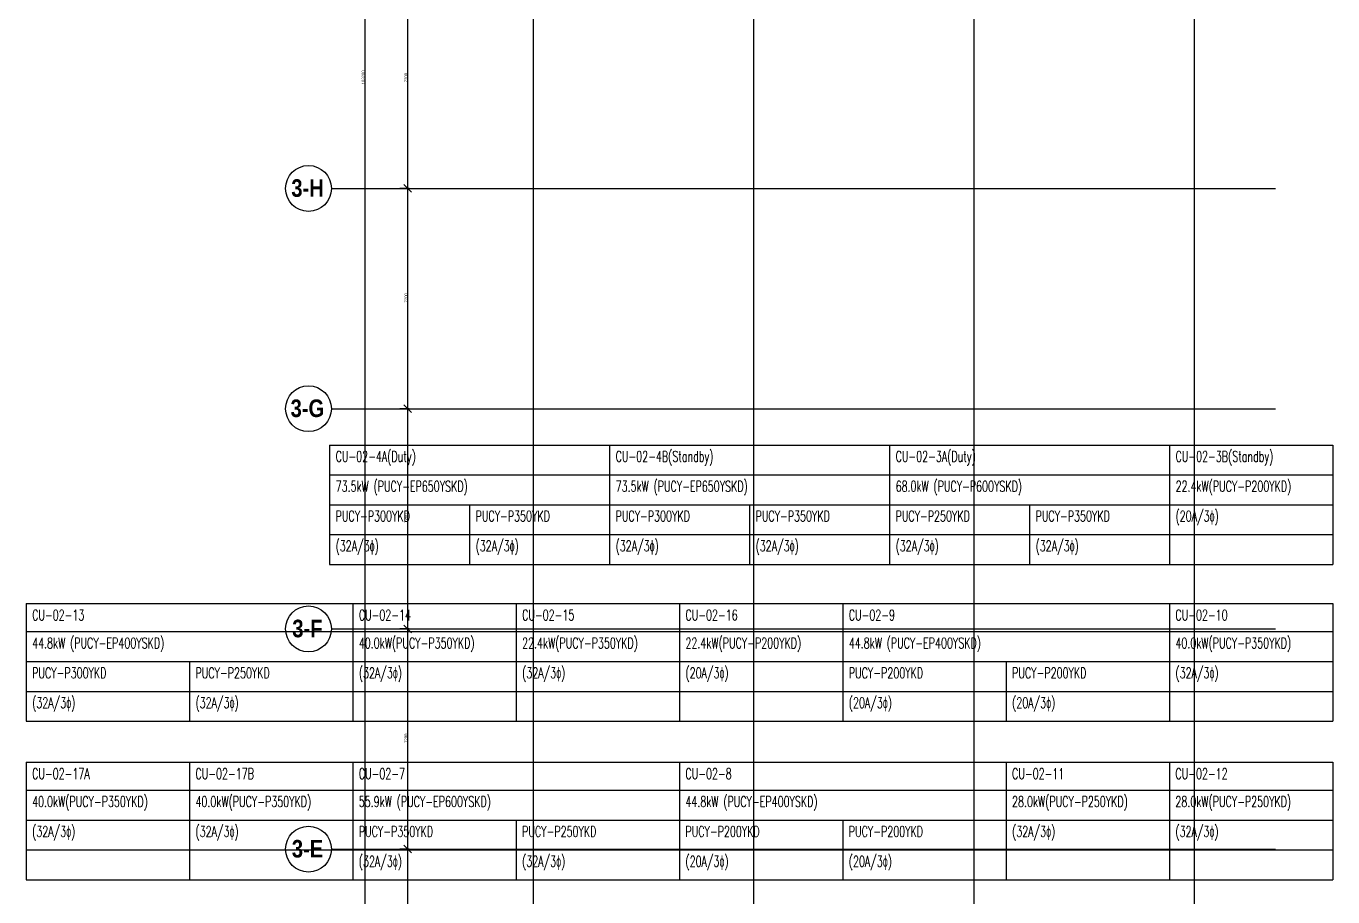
# Model space of a CAD drawing. Header units: millimetres. Extents: x -145636 to 131102, y -135903 to -7470.
# Drawn here: x 3844 to 46555, y -94358 to -65890 of the extents above; entities that cross this region are included whole.
import ezdxf

# ---------------------------------------------------------------- set-up
doc = ezdxf.new("R2010")
doc.units = ezdxf.units.MM
doc.layers.add('M_ACMV_ANNOTATION', color=7, linetype='Continuous', lineweight=25)
doc.layers.add('M_ARCHI', color=8, linetype='Continuous')
doc.styles.add('Arial Narrow', font='ARIALN.TTF', dxfattribs={"height": 100})
doc.styles.add('Arial Narrow_B', font='ARIALNB.TTF', dxfattribs={"height": 150})
doc.styles.add('SIMPLEX', font='simplex.shx', dxfattribs={"width": 0.65})

# ---------------------------------------------------------------- blocks, each defined once
blk = doc.blocks.new('*T5')
at = {"layer": 'M_ACMV_ANNOTATION', "color": 0, "linetype": 'ByBlock', "lineweight": -2, "transparency": 16777216}
for p, q in [((0, 0), (42706, 0)), ((0, 0), (0, -3842)), ((10677, 0), (10677, -3842)), ((16015, 0), (16015, -3842)), ((21353, 0), (21353, -3842)), ((26691, 0), (26691, -3842)), ((37368, 0), (37368, -3842)), ((42706, 0), (42706, -3842)), ((0, -915), (42706, -915)), ((0, -1891), (42706, -1891)), ((5338, -1891), (5338, -3842)), ((32030, -1891), (32030, -3842)), ((0, -2867), (42706, -2867)), ((0, -3842), (42706, -3842))]:
    blk.add_line(p, q, dxfattribs=at)
at = {"layer": 'M_ACMV_ANNOTATION', "transparency": 16777216, "char_height": 350, "attachment_point": 1, "style": 'SIMPLEX'}
for s, insert, width in [('CU-02-13', (197, -197), 10281.92), ('CU-02-14', (10874, -197), 4943.63), ('CU-02-15', (16212, -197), 4943.63), ('CU-02-16', (21550, -197), 4943.63), ('CU-02-9', (26889, -197), 10281.92), ('CU-02-10', (37565, -197), 4943.63), ('44.8kW (PUCY-EP400YSKD)', (197, -1112), 10281.92), ('40.0kW(PUCY-P350YKD)', (10874, -1112), 4943.63), ('22.4kW(PUCY-P350YKD)', (16212, -1112), 4943.63), ('22.4kW(PUCY-P200YKD)', (21550, -1112), 4943.63), ('44.8kW (PUCY-EP400YSKD)', (26889, -1112), 10281.92), ('40.0kW(PUCY-P350YKD)', (37565, -1112), 4943.63), ('PUCY-P300YKD', (197, -2088), 4943.63), ('PUCY-P250YKD', (5536, -2088), 4943.63), ('(32A/3ɸ)', (10874, -2088), 4943.63), ('(32A/3ɸ)', (16212, -2088), 4943.63), ('(20A/3ɸ)', (21550, -2088), 4943.63), ('PUCY-P200YKD', (26889, -2088), 4943.63), ('PUCY-P200YKD', (32227, -2088), 4943.63), ('(32A/3ɸ)', (37565, -2088), 4943.63), ('(32A/3ɸ)', (197, -3064), 4943.63), ('(32A/3ɸ)', (5536, -3064), 4943.63), ('(20A/3ɸ)', (26889, -3064), 4943.63), ('(20A/3ɸ)', (32227, -3064), 4943.63)]:
    blk.add_mtext(s, dxfattribs=dict(at, insert=insert, width=width))
blk = doc.blocks.new('*T6')
at = {"layer": 'M_ACMV_ANNOTATION', "color": 0, "linetype": 'ByBlock', "lineweight": -2, "transparency": 16777216}
for p, q in [((0, 0), (42706, 0)), ((0, 0), (0, -3842)), ((5338, 0), (5338, -3842)), ((10677, 0), (10677, -3842)), ((21353, 0), (21353, -3842)), ((32030, 0), (32030, -3842)), ((37368, 0), (37368, -3842)), ((42706, 0), (42706, -3842)), ((0, -915), (42706, -915)), ((0, -1891), (42706, -1891)), ((16015, -1891), (16015, -3842)), ((26691, -1891), (26691, -3842)), ((0, -2867), (42706, -2867)), ((0, -3842), (42706, -3842))]:
    blk.add_line(p, q, dxfattribs=at)
at = {"layer": 'M_ACMV_ANNOTATION', "transparency": 16777216, "char_height": 350, "attachment_point": 1, "style": 'SIMPLEX'}
for s, insert, width in [('CU-02-17A', (197, -197), 4943.63), ('CU-02-17B', (5536, -197), 4943.63), ('CU-02-7', (10874, -197), 10281.92), ('CU-02-8', (21550, -197), 10281.92), ('CU-02-11', (32227, -197), 4943.63), ('CU-02-12', (37565, -197), 4943.63), ('40.0kW(PUCY-P350YKD)', (197, -1112), 4943.63), ('40.0kW(PUCY-P350YKD)', (5536, -1112), 4943.63), ('55.9kW (PUCY-EP600YSKD)', (10874, -1112), 10281.92), ('44.8kW (PUCY-EP400YSKD)', (21550, -1112), 10281.92), ('28.0kW(PUCY-P250YKD)', (32227, -1112), 4943.63), ('28.0kW(PUCY-P250YKD)', (37565, -1112), 4943.63), ('(32A/3ɸ)', (197, -2088), 4943.63), ('(32A/3ɸ)', (5536, -2088), 4943.63), ('PUCY-P350YKD', (10874, -2088), 4943.63), ('PUCY-P250YKD', (16212, -2088), 4943.63), ('PUCY-P200YKD', (21550, -2088), 4943.63), ('PUCY-P200YKD', (26889, -2088), 4943.63), ('(32A/3ɸ)', (32227, -2088), 4943.63), ('(32A/3ɸ)', (37565, -2088), 4943.63), ('(32A/3ɸ)', (10874, -3064), 4943.63), ('(32A/3ɸ)', (16212, -3064), 4943.63), ('(20A/3ɸ)', (21550, -3064), 4943.63), ('(20A/3ɸ)', (26889, -3064), 4943.63)]:
    blk.add_mtext(s, dxfattribs=dict(at, insert=insert, width=width))
blk = doc.blocks.new('*T8')
at = {"layer": 'M_ACMV_ANNOTATION', "color": 0, "linetype": 'ByBlock', "lineweight": -2, "transparency": 16777216}
for p, q in [((0, 0), (32792, 0)), ((0, 0), (0, -3903)), ((9151, 0), (9151, -3903)), ((18303, 0), (18303, -3903)), ((27454, 0), (27454, -3903)), ((32792, 0), (32792, -3903)), ((0, -976), (32792, -976)), ((0, -1951), (32792, -1951)), ((4576, -1951), (4576, -3903)), ((13727, -1951), (13727, -3903)), ((22878, -1951), (22878, -3903)), ((0, -2927), (32792, -2927)), ((0, -3903), (32792, -3903))]:
    blk.add_line(p, q, dxfattribs=at)
at = {"layer": 'M_ACMV_ANNOTATION', "transparency": 16777216, "char_height": 350, "attachment_point": 1, "style": 'SIMPLEX'}
for s, insert, width in [('CU-02-4A(Duty)', (197, -197), 8756.69), ('CU-02-4B(Standby)', (9349, -197), 8756.69), ('CU-02-3A(Duty)', (18500, -197), 8756.69), ('CU-02-3B(Standby)', (27651, -197), 4943.63), ('73.5kW (PUCY-EP650YSKD)', (197, -1173), 8756.69), ('73.5kW (PUCY-EP650YSKD)', (9349, -1173), 8756.69), ('68.0kW (PUCY-P600YSKD)', (18500, -1173), 8756.69), ('22.4kW(PUCY-P200YKD)', (27651, -1173), 4943.63), ('(20A/3ɸ)', (27651, -2149), 4943.63), ('PUCY-P300YKD', (197, -2149), 4181.02), ('PUCY-P350YKD', (4773, -2149), 4181.02), ('PUCY-P300YKD', (9349, -2149), 4181.02), ('PUCY-P350YKD', (13924, -2149), 4181.02), ('PUCY-P250YKD', (18500, -2149), 4181.02), ('PUCY-P350YKD', (23076, -2149), 4181.02), ('(32A/3ɸ)', (197, -3124), 4181.02), ('(32A/3ɸ)', (4773, -3124), 4181.02), ('(32A/3ɸ)', (9349, -3124), 4181.02), ('(32A/3ɸ)', (13924, -3124), 4181.02), ('(32A/3ɸ)', (18500, -3124), 4181.02), ('(32A/3ɸ)', (23076, -3124), 4181.02)]:
    blk.add_mtext(s, dxfattribs=dict(at, insert=insert, width=width))
blk = doc.blocks.new('RF Archi 21.10.2024')
at = {"layer": 'M_ARCHI', "color": 8}
for p, q in [((-145986, -25375), (-145986, -138101)), ((-138786, -25375), (-138786, -138101)), ((-131586, -25375), (-131586, -138101)), ((-124386, -25375), (-124386, -138101)), ((-151492, -32153), (-151492, -135853)), ((-150092, -80153), (-150092, -87853)), ((-150092, -87353), (-150092, -95053)), ((-152583, -87603), (-121725, -87603)), ((-150040, -87603), (-150342, -87603)), ((-150040, -87603), (-150342, -87603)), ((-152583, -94803), (-121725, -94803)), ((-150040, -94803), (-150342, -94803)), ((-150040, -94803), (-150342, -94803)), ((-150092, -94553), (-150092, -102253)), ((-152583, -102003), (-121725, -102003)), ((-150040, -102003), (-150342, -102003)), ((-150040, -102003), (-150342, -102003)), ((-150092, -101753), (-150092, -109453)), ((-152583, -109203), (-121725, -109203)), ((-150040, -109203), (-150342, -109203)), ((-150040, -109203), (-150342, -109203)), ((-150092, -108953), (-150092, -116653))]:
    blk.add_line(p, q, dxfattribs=at)
at = {"layer": 'M_ARCHI', "color": 8, "linetype": 'ByBlock', "lineweight": -2}
for p, q in [((-150217, -87478), (-149967, -87728)), ((-149967, -87728), (-150217, -87478)), ((-150217, -94678), (-149967, -94928)), ((-149967, -94928), (-150217, -94678)), ((-150217, -101878), (-149967, -102128)), ((-149967, -102128), (-150217, -101878)), ((-150217, -109078), (-149967, -109328)), ((-149967, -109328), (-150217, -109078))]:
    blk.add_line(p, q, dxfattribs=at)
at = {"layer": 'M_ARCHI', "color": 8}
for centre in [(-153333, -87603), (-153333, -94803), (-153333, -102003), (-153333, -109203)]:
    blk.add_circle(centre, 750, dxfattribs=at)
at = {"layer": 'M_ARCHI', "color": 8, "linetype": 'Continuous', "style": 'Arial Narrow'}
for s, p in [('103200', (-151494, -84198)), ('7200', (-150094, -84131)), ('7200', (-150094, -91331)), ('7200', (-150094, -98531)), ('7200', (-150094, -105731))]:
    blk.add_text(s, height=100, rotation=90, dxfattribs=at).set_placement(p)
at = {"layer": 'M_ARCHI', "color": 8, "linetype": 'Continuous', "style": 'Arial Narrow_B'}
for s, p in [('3-H', (-153894, -87876)), ('3-G', (-153918, -95076)), ('3-F', (-153861, -102276)), ('3-E', (-153877, -109476))]:
    blk.add_text(s, height=575, dxfattribs=at).set_placement(p)

msp = doc.modelspace()

# ---------------------------------------------------------------- block references
for name, p in [('*T8', (13763, -79587)), ('*T5', (3845, -84772)), ('*T6', (3844, -89958))]:
    msp.add_blockref(name, p)
at = {"layer": 'M_ARCHI', "color": 8, "linetype": 'Continuous'}
msp.add_blockref('RF Archi 21.10.2024', (166406, 16405), dxfattribs=at)

doc.saveas('drawing.dxf')
